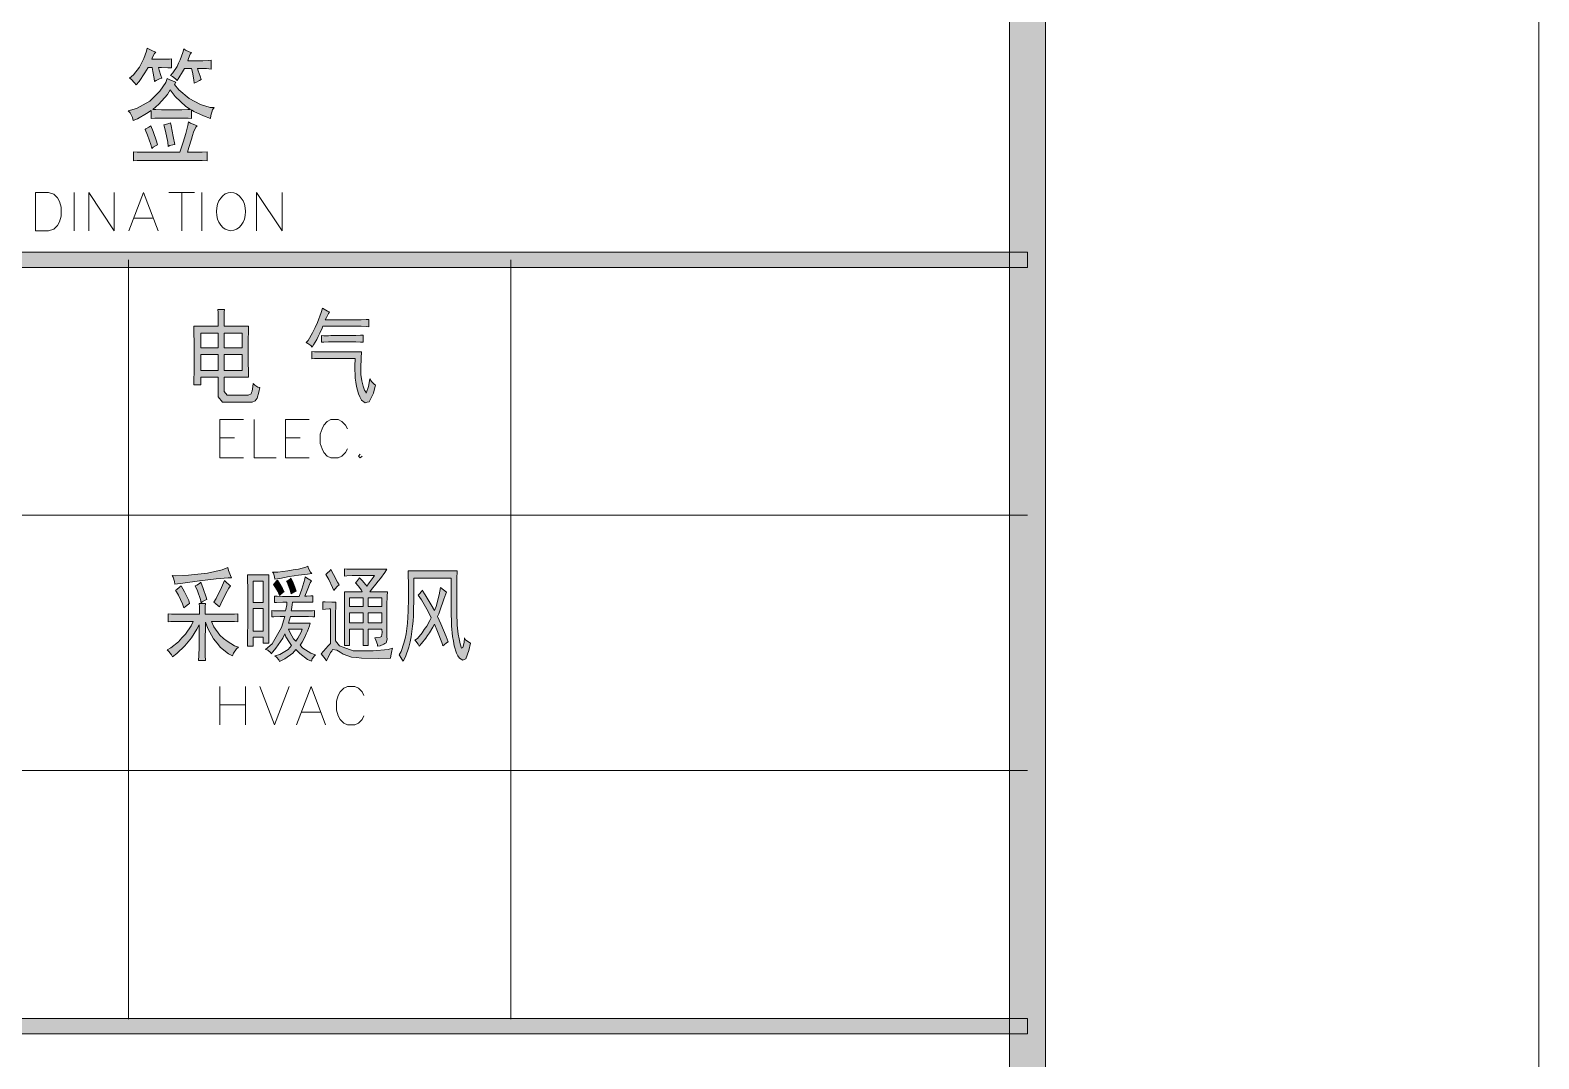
# Model space of a CAD drawing. Header units: millimetres. Extents: x 0 to 586, y 0 to 414.
# Drawn here: x 556.55 to 585.63, y 312.49 to 332.33 of the extents above; entities that cross this region are included whole.
import ezdxf

# ---------------------------------------------------------------- set-up
doc = ezdxf.new("R2010")
doc.units = ezdxf.units.MM

msp = doc.modelspace()

# ---------------------------------------------------------------- hatches: boundary and pattern name
h = msp.add_hatch(color=0)
h.dxf.hatch_style = 2
h.paths.add_polyline_path([(576.117861, 9.514417), (575.429944, 10.205861), (575.429944, 403.877639), (576.117861, 404.569083)])
h = msp.add_hatch(color=0)
h.dxf.hatch_style = 2
h.paths.add_polyline_path([(559.272722, 331.604056), (559.202167, 331.607583), (559.075167, 331.611111), (559.018722, 331.611111), (559.032833, 331.561722), (559.064583, 331.459417), (559.082222, 331.4065), (559.039889, 331.395917), (558.972861, 331.360639), (558.944639, 331.343), (558.937583, 331.399444), (558.912889, 331.5335), (558.89525, 331.611111), (558.817639, 331.611111), (558.757667, 331.508806), (558.644778, 331.343), (558.588333, 331.2795), (558.560111, 331.318306), (558.493083, 331.385333), (558.457806, 331.4065), (558.535417, 331.473528), (558.655361, 331.621694), (558.697694, 331.706361), (558.7365, 331.7875), (558.789417, 331.928611), (558.803528, 331.985056), (558.838806, 331.963889), (558.919944, 331.928611), (558.965806, 331.910972), (558.941111, 331.88275), (558.902306, 331.812194), (558.888194, 331.769861), (559.103389, 331.769861), (559.145722, 331.769861), (559.230389, 331.773389), (559.272722, 331.780444)])
h = msp.add_hatch(color=0)
h.dxf.hatch_style = 2
h.paths.add_polyline_path([(559.840694, 331.381806), (559.808944, 331.360639), (559.741917, 331.325361), (559.710167, 331.307722), (559.703111, 331.37475), (559.674889, 331.519389), (559.653722, 331.593472), (559.523194, 331.593472), (559.484389, 331.529972), (559.413833, 331.413556), (559.382083, 331.360639), (559.350333, 331.395917), (559.286833, 331.441778), (559.251556, 331.455889), (559.297417, 331.508806), (559.378556, 331.632278), (559.406778, 331.695778), (559.435, 331.759278), (559.487917, 331.900389), (559.509083, 331.974472), (559.540833, 331.949778), (559.611389, 331.9145), (559.653722, 331.900389), (559.632556, 331.868639), (559.597278, 331.7875), (559.583167, 331.741639), (559.840694, 331.741639), (559.875972, 331.741639), (559.97475, 331.748694), (560.03825, 331.752222), (560.03825, 331.582889), (559.943, 331.589944), (559.812472, 331.593472), (559.773667, 331.593472), (559.787778, 331.551139), (559.823056, 331.445306)])
h = msp.add_hatch(color=0)
h.paths.add_polyline_path([(560.024139, 330.626861), (559.886556, 330.679778), (559.703111, 330.764444), (559.653722, 330.796194), (559.653722, 330.626861), (559.590222, 330.633917), (559.470278, 330.637444), (559.410306, 330.637444), (559.138667, 330.637444), (559.075167, 330.637444), (558.948167, 330.633917), (558.881139, 330.626861), (558.881139, 330.785611), (558.785889, 330.722111), (558.613028, 330.623333), (558.531889, 330.591583), (558.517778, 330.648028), (558.471917, 330.73975), (558.436639, 330.775028), (558.595389, 330.824417), (558.852917, 330.965528), (558.948167, 331.060778), (559.043417, 331.156028), (559.163361, 331.325361), (559.188056, 331.399444), (559.223333, 331.381806), (559.304472, 331.346528), (559.353861, 331.332417), (559.325639, 331.286556), (559.413833, 331.180722), (559.611389, 331.014917), (559.72075, 330.958472), (559.830111, 330.8985), (560.017083, 330.842056), (560.091167, 330.842056), (560.062944, 330.796194), (560.027667, 330.686833)])
h.paths.add_polyline_path([(558.909361, 330.80325), (558.965806, 330.799722), (559.078694, 330.796194), (559.138667, 330.796194), (559.410306, 330.796194), (559.470278, 330.796194), (559.583167, 330.799722), (559.639611, 330.80325), (559.544361, 330.859694), (559.343278, 331.050194), (559.2445, 331.18425), (559.195111, 331.092528), (559.025778, 330.902028)])
h = msp.add_hatch(color=0)
h.dxf.hatch_style = 2
h.paths.add_polyline_path([(558.789417, 329.819), (558.732972, 329.819), (558.605972, 329.815472), (558.538944, 329.811944), (558.538944, 329.988333), (558.6095, 329.981278), (558.732972, 329.97775), (558.782361, 329.97775), (559.431472, 329.97775), (559.452639, 330.034194), (559.4985, 330.171778), (559.523194, 330.256444), (559.547889, 330.341111), (559.583167, 330.492806), (559.597278, 330.563361), (559.636083, 330.538667), (559.72075, 330.503389), (559.766611, 330.489278), (559.741917, 330.461056), (559.696056, 330.365806), (559.674889, 330.298778), (559.653722, 330.23175), (559.604333, 330.069472), (559.576111, 329.97775), (559.671361, 329.97775), (559.861861, 329.981278), (559.960639, 329.988333), (559.960639, 329.811944), (559.861861, 329.815472), (559.717222, 329.819), (559.667833, 329.819)])
h = msp.add_hatch(color=0)
h.dxf.hatch_style = 2
h.paths.add_polyline_path([(558.874083, 330.489278), (558.919944, 330.376389), (558.983444, 330.192944), (559.001083, 330.118861), (558.972861, 330.108278), (558.916417, 330.076528), (558.888194, 330.051833), (558.874083, 330.125917), (558.810583, 330.309361), (558.761194, 330.415194), (558.778833, 330.429306), (558.835278, 330.464583)])
h = msp.add_hatch(color=0)
h.dxf.hatch_style = 2
h.paths.add_polyline_path([(559.209222, 330.090639), (559.198639, 330.171778), (559.156306, 330.383444), (559.124556, 330.506917), (559.152778, 330.510444), (559.216278, 330.531611), (559.251556, 330.545722), (559.265667, 330.489278), (559.304472, 330.281139), (559.332694, 330.125917), (559.297417, 330.122389), (559.237444, 330.10475)])
h = msp.add_hatch(color=0)
h.dxf.hatch_style = 2
h.paths.add_polyline_path([(541.291639, 327.75525), (541.291639, 328.048056), (575.772139, 328.048056), (575.772139, 327.75525)])
h = msp.add_hatch(color=0)
h.paths.add_polyline_path([(560.976639, 325.4375), (560.955472, 325.349306), (560.920194, 325.232889), (560.902556, 325.208194), (560.884917, 325.1835), (560.824944, 325.158806), (560.786139, 325.158806), (560.334583, 325.158806), (560.253444, 325.155278), (560.172306, 325.261111), (560.172306, 325.366944), (560.172306, 325.638583), (559.833639, 325.638583), (559.833639, 325.490417), (559.699583, 325.490417), (559.703111, 325.529222), (559.706639, 325.797333), (559.706639, 326.026639), (559.706639, 326.252417), (559.703111, 326.552278), (559.699583, 326.622833), (560.172306, 326.622833), (560.172306, 326.725139), (560.168778, 326.887417), (560.16525, 326.947389), (560.29225, 326.947389), (560.288722, 326.898), (560.285194, 326.732194), (560.285194, 326.622833), (560.757917, 326.622833), (560.754389, 326.562861), (560.750861, 326.322972), (560.750861, 326.143056), (560.750861, 325.963139), (560.754389, 325.712667), (560.757917, 325.638583), (560.285194, 325.638583), (560.285194, 325.430444), (560.285194, 325.359889), (560.341639, 325.289333), (560.398083, 325.289333), (560.705, 325.289333), (560.750861, 325.289333), (560.807306, 325.317556), (560.814361, 325.345778), (560.824944, 325.370472), (560.839056, 325.458667), (560.842583, 325.515111), (560.874333, 325.486889), (560.937833, 325.448083)])
h.paths.add_polyline_path([(560.634444, 325.769111), (560.634444, 326.079556), (560.285194, 326.079556), (560.285194, 325.769111)])
h.paths.add_polyline_path([(560.172306, 325.769111), (560.172306, 326.079556), (559.833639, 326.079556), (559.833639, 325.769111)])
h.paths.add_polyline_path([(560.634444, 326.203028), (560.634444, 326.488778), (560.285194, 326.488778), (560.285194, 326.203028)])
h.paths.add_polyline_path([(560.172306, 326.203028), (560.172306, 326.488778), (559.833639, 326.488778), (559.833639, 326.203028)])
h = msp.add_hatch(color=0)
h.dxf.hatch_style = 2
h.paths.add_polyline_path([(562.313667, 326.901528), (562.296028, 326.86625), (562.257222, 326.788639), (562.236056, 326.746306), (562.874583, 326.746306), (562.9275, 326.746306), (563.026278, 326.749833), (563.072139, 326.753361), (563.072139, 326.61225), (563.026278, 326.619306), (562.9275, 326.622833), (562.874583, 326.622833), (562.190194, 326.622833), (562.176083, 326.584028), (562.130222, 326.48525), (562.098472, 326.425278), (562.07025, 326.365306), (562.010278, 326.263), (561.982056, 326.220667), (561.957361, 326.248889), (561.900917, 326.291222), (561.865639, 326.305333), (561.904444, 326.347667), (561.989111, 326.492306), (562.0385, 326.594611), (562.087889, 326.696917), (562.158444, 326.883889), (562.179611, 326.968556), (562.211361, 326.950917), (562.278389, 326.915639)])
h = msp.add_hatch(color=0)
h.dxf.hatch_style = 2
h.paths.add_polyline_path([(562.775806, 326.442917), (562.821667, 326.442917), (562.916917, 326.446444), (562.962778, 326.449972), (562.962778, 326.312389), (562.916917, 326.315917), (562.821667, 326.319444), (562.775806, 326.319444), (562.345417, 326.319444), (562.299556, 326.319444), (562.207833, 326.315917), (562.161972, 326.312389), (562.161972, 326.442917), (562.207833, 326.439389), (562.299556, 326.439389), (562.345417, 326.442917)])
h = msp.add_hatch(color=0)
h.dxf.hatch_style = 2
h.paths.add_polyline_path([(563.206194, 325.490417), (563.163861, 325.331667), (563.082722, 325.165861), (563.043917, 325.155278), (563.001583, 325.144694), (562.934556, 325.197611), (562.902806, 325.261111), (562.874583, 325.321083), (562.835778, 325.462194), (562.821667, 325.543333), (562.811083, 325.620944), (562.804028, 325.85025), (562.811083, 326.001944), (562.172556, 326.001944), (562.126694, 326.001944), (562.027917, 325.998417), (561.975, 325.994889), (561.975, 326.132472), (562.027917, 326.128944), (562.126694, 326.125417), (562.172556, 326.125417), (562.934556, 326.125417), (562.9275, 326.005472), (562.923972, 325.822028), (562.923972, 325.755), (562.923972, 325.687972), (562.941611, 325.571556), (562.952194, 325.518639), (562.966306, 325.465722), (562.994528, 325.388111), (563.012167, 325.359889), (563.026278, 325.331667), (563.068611, 325.458667), (563.096833, 325.606833), (563.128583, 325.557444), (563.1815, 325.501)])
h = msp.add_hatch(color=0)
h.dxf.hatch_style = 2
h.paths.add_polyline_path([(561.220056, 321.877972), (561.318833, 321.8815), (561.516389, 321.906194), (561.618694, 321.920306), (561.717472, 321.937944), (561.858583, 321.97675), (561.900917, 321.994389), (561.915028, 321.952056), (561.950306, 321.877972), (561.975, 321.84975), (561.893861, 321.839167), (561.721, 321.818), (561.632806, 321.807417), (561.541083, 321.793306), (561.361167, 321.758028), (561.265917, 321.740389), (561.258861, 321.78625), (561.234167, 321.856806)])
h = msp.add_hatch(color=0)
h.dxf.hatch_style = 2
h.paths.add_polyline_path([(560.429833, 321.772139), (560.362806, 321.772139), (560.129972, 321.750972), (559.971222, 321.729806), (559.808944, 321.708639), (559.491444, 321.666306), (559.336222, 321.648667), (559.325639, 321.698056), (559.300944, 321.779194), (559.283306, 321.810944), (559.350333, 321.807417), (559.597278, 321.821528), (559.780722, 321.839167), (559.964167, 321.860333), (560.249917, 321.920306), (560.35575, 321.966167), (560.369861, 321.909722), (560.408667, 321.814472)])
h = msp.add_hatch(color=0)
h.dxf.hatch_style = 2
h.paths.add_polyline_path([(560.408667, 321.616917), (560.376917, 321.567528), (560.320472, 321.46875), (560.299306, 321.422889), (560.274611, 321.377028), (560.221694, 321.267667), (560.193472, 321.207694), (560.172306, 321.228861), (560.119389, 321.274722), (560.087639, 321.299417), (560.1335, 321.3735), (560.232278, 321.581639), (560.29225, 321.715694), (560.324, 321.687472), (560.380444, 321.634556)])
h = msp.add_hatch(color=0)
h.paths.add_polyline_path([(561.1495, 321.825056), (561.1495, 321.736861), (561.145972, 321.560472), (561.145972, 321.475806), (561.145972, 320.89725), (561.145972, 320.798472), (561.1495, 320.607972), (561.1495, 320.509194), (561.040139, 320.509194), (561.040139, 320.625611), (560.842583, 320.625611), (560.842583, 320.449222), (560.733222, 320.449222), (560.733222, 320.540944), (560.73675, 320.731444), (560.740278, 320.826694), (560.740278, 321.475806), (560.740278, 321.560472), (560.73675, 321.736861), (560.733222, 321.825056)])
h.paths.add_polyline_path([(561.040139, 320.742028), (561.040139, 321.175944), (560.842583, 321.175944), (560.842583, 320.742028)])
h.paths.add_polyline_path([(561.040139, 321.292361), (561.040139, 321.701583), (560.842583, 321.701583), (560.842583, 321.292361)])
h = msp.add_hatch(color=0)
h.paths.add_polyline_path([(561.262389, 320.26225), (561.357639, 320.290472), (561.519917, 320.38925), (561.586944, 320.463333), (561.544611, 320.519778), (561.477583, 320.632667), (561.452889, 320.689111), (561.414083, 320.607972), (561.283556, 320.413944), (561.191833, 320.301056), (561.177722, 320.329278), (561.124806, 320.371611), (561.086, 320.385722), (561.213, 320.495083), (561.392917, 320.812583), (561.452889, 321.020722), (561.364694, 321.020722), (561.241222, 321.017194), (561.202417, 321.013667), (561.202417, 321.137139), (561.237694, 321.133611), (561.37175, 321.130083), (561.470528, 321.130083), (561.477583, 321.158306), (561.491694, 321.2465), (561.491694, 321.299417), (561.414083, 321.299417), (561.297667, 321.295889), (561.255333, 321.292361), (561.255333, 321.415833), (561.30825, 321.412306), (561.410556, 321.408778), (561.459944, 321.408778), (561.731583, 321.408778), (561.7845, 321.553417), (561.840944, 321.743917), (561.848, 321.78625), (561.876222, 321.768611), (561.936194, 321.729806), (561.967944, 321.708639), (561.946778, 321.669833), (561.883278, 321.521667), (561.840944, 321.415833), (561.87975, 321.415833), (561.953833, 321.419361), (561.992639, 321.422889), (561.992639, 321.299417), (561.604583, 321.299417), (561.597528, 321.2465), (561.586944, 321.158306), (561.579889, 321.130083), (561.865639, 321.130083), (561.907972, 321.130083), (561.989111, 321.133611), (562.027917, 321.137139), (562.027917, 321.013667), (561.992639, 321.017194), (561.915028, 321.020722), (561.869167, 321.020722), (561.56225, 321.020722), (561.526972, 320.89725), (561.946778, 320.89725), (561.932667, 320.840806), (561.893861, 320.7385), (561.869167, 320.689111), (561.848, 320.636194), (561.788028, 320.530361), (561.749222, 320.470389), (561.805667, 320.413944), (561.957361, 320.318694), (562.049083, 320.286944), (562.027917, 320.265778), (561.985583, 320.205806), (561.967944, 320.159944), (561.893861, 320.195222), (561.742167, 320.308111), (561.668083, 320.385722), (561.611639, 320.318694), (561.456417, 320.205806), (561.354111, 320.152889), (561.34, 320.184639), (561.294139, 320.237556)])
h.paths.add_polyline_path([(561.668083, 320.548), (561.706889, 320.607972), (561.770389, 320.720861), (561.788028, 320.780833), (561.526972, 320.780833), (561.558722, 320.710278), (561.62575, 320.593861)])
h = msp.add_hatch(color=0)
h.dxf.hatch_style = 2
h.paths.add_polyline_path([(561.311778, 321.726278), (561.347056, 321.673361), (561.410556, 321.560472), (561.442306, 321.5005), (561.417611, 321.486389), (561.375278, 321.451111), (561.354111, 321.429944), (561.325889, 321.496972), (561.265917, 321.599278), (561.237694, 321.638083), (561.262389, 321.666306), (561.297667, 321.708639)])
h = msp.add_hatch(color=0)
h.dxf.hatch_style = 2
h.paths.add_polyline_path([(561.579889, 321.461694), (561.558722, 321.53225), (561.512861, 321.652194), (561.488167, 321.701583), (561.509333, 321.712167), (561.555194, 321.743917), (561.572833, 321.761556), (561.608111, 321.694528), (561.6575, 321.571056), (561.671611, 321.514611), (561.650444, 321.5005), (561.604583, 321.472278)])
h = msp.add_hatch(color=0)
h.dxf.hatch_style = 2
h.paths.add_polyline_path([(562.345417, 321.927361), (562.394806, 321.832111), (562.472417, 321.687472), (562.504167, 321.631028), (562.472417, 321.609861), (562.4195, 321.553417), (562.398333, 321.521667), (562.377167, 321.581639), (562.303083, 321.736861), (562.246639, 321.832111), (562.271333, 321.856806), (562.320722, 321.902667)])
h = msp.add_hatch(color=0)
h.paths.add_polyline_path([(563.424917, 321.934417), (563.386111, 321.870917), (563.297917, 321.7545), (563.255583, 321.701583), (563.209722, 321.648667), (563.128583, 321.546361), (563.093306, 321.5005), (563.431972, 321.5005), (563.428444, 321.415833), (563.424917, 321.250028), (563.424917, 321.168889), (563.424917, 320.632667), (563.428444, 320.583278), (563.407278, 320.51625), (563.386111, 320.502139), (563.361417, 320.488028), (563.290861, 320.459806), (563.245, 320.449222), (563.241472, 320.480972), (563.209722, 320.565639), (563.188556, 320.6115), (563.230889, 320.615028), (563.290861, 320.625611), (563.304972, 320.632667), (563.319083, 320.639722), (563.329667, 320.713806), (563.326139, 320.780833), (563.065083, 320.780833), (563.065083, 320.463333), (562.962778, 320.463333), (562.962778, 320.780833), (562.70525, 320.780833), (562.70525, 320.463333), (562.602944, 320.463333), (562.602944, 320.590333), (562.606472, 320.847861), (562.606472, 320.974861), (562.606472, 321.101861), (562.602944, 321.366444), (562.602944, 321.5005), (562.945139, 321.5005), (562.931028, 321.53225), (562.867528, 321.616917), (562.818139, 321.669833), (562.835778, 321.694528), (562.874583, 321.743917), (562.892222, 321.772139), (562.945139, 321.715694), (563.015694, 321.634556), (563.036861, 321.609861), (563.082722, 321.673361), (563.156806, 321.775667), (563.1815, 321.810944), (562.811083, 321.810944), (562.751111, 321.810944), (562.652333, 321.807417), (562.606472, 321.800361), (562.606472, 321.941472), (562.652333, 321.937944), (562.747583, 321.934417), (562.8005, 321.934417)])
h.paths.add_polyline_path([(563.326139, 320.904306), (563.326139, 321.091278), (563.065083, 321.091278), (563.065083, 320.904306)])
h.paths.add_polyline_path([(562.962778, 320.904306), (562.962778, 321.091278), (562.70525, 321.091278), (562.70525, 320.904306)])
h.paths.add_polyline_path([(563.326139, 321.21475), (563.326139, 321.384083), (563.065083, 321.384083), (563.065083, 321.21475)])
h.paths.add_polyline_path([(562.962778, 321.21475), (562.962778, 321.384083), (562.70525, 321.384083), (562.70525, 321.21475)])
h = msp.add_hatch(color=0)
h.dxf.hatch_style = 2
h.paths.add_polyline_path([(564.779583, 321.902667), (564.772528, 321.747444), (564.769, 321.46875), (564.769, 321.34175), (564.769, 321.21475), (564.772528, 321.013667), (564.776056, 320.936056), (564.776056, 320.858444), (564.797222, 320.685583), (564.814861, 320.590333), (564.836028, 320.495083), (564.86425, 320.410417), (564.874833, 320.417472), (564.888944, 320.424528), (564.910111, 320.519778), (564.917167, 320.6115), (564.941861, 320.576222), (565.001833, 320.526833), (565.033583, 320.509194), (565.005361, 320.368083), (564.945389, 320.209333), (564.913639, 320.195222), (564.885417, 320.181111), (564.825444, 320.216389), (564.793694, 320.265778), (564.765472, 320.315167), (564.719611, 320.456278), (564.7055, 320.548), (564.687861, 320.639722), (564.670222, 320.840806), (564.666694, 320.946639), (564.663167, 321.052472), (564.663167, 321.461694), (564.663167, 321.761556), (563.9435, 321.761556), (563.9435, 321.451111), (563.936444, 321.034833), (563.929389, 320.936056), (563.918806, 320.83375), (563.890583, 320.632667), (563.869417, 320.533889), (563.84825, 320.431583), (563.781222, 320.248139), (563.738889, 320.159944), (563.714194, 320.19875), (563.671861, 320.26225), (563.65775, 320.286944), (563.696556, 320.350444), (563.753, 320.509194), (563.774167, 320.597389), (563.795333, 320.689111), (563.820028, 320.893722), (563.827083, 321.010139), (563.830611, 321.123028), (563.837667, 321.3735), (563.837667, 321.507556), (563.837667, 321.641611), (563.834139, 321.839167), (563.830611, 321.902667)])
h = msp.add_hatch(color=0)
h.dxf.hatch_style = 2
h.paths.add_polyline_path([(559.456167, 321.616917), (559.523194, 321.5005), (559.604333, 321.331167), (559.618444, 321.274722), (559.597278, 321.260611), (559.540833, 321.218278), (559.509083, 321.190056), (559.484389, 321.267667), (559.406778, 321.437), (559.350333, 321.53225), (559.375028, 321.546361), (559.427944, 321.588694)])
h = msp.add_hatch(color=0)
h.dxf.hatch_style = 2
h.paths.add_polyline_path([(559.833639, 321.687472), (559.883028, 321.560472), (559.939472, 321.394667), (559.950056, 321.352333), (559.918306, 321.338222), (559.861861, 321.302944), (559.840694, 321.281778), (559.826583, 321.352333), (559.770139, 321.518139), (559.727806, 321.616917), (559.756028, 321.6275), (559.808944, 321.662778)])
h = msp.add_hatch(color=0)
h.dxf.hatch_style = 2
h.paths.add_polyline_path([(564.574972, 321.493444), (564.557333, 321.461694), (564.518528, 321.355861), (564.493833, 321.281778), (564.469139, 321.211222), (564.423278, 321.077167), (564.402111, 321.020722), (564.465611, 320.879611), (564.564389, 320.636194), (564.603194, 320.533889), (564.574972, 320.512722), (564.525583, 320.473917), (564.504417, 320.456278), (564.48325, 320.519778), (564.402111, 320.731444), (564.342139, 320.872556), (564.310389, 320.816111), (564.243361, 320.70675), (564.208083, 320.657361), (564.172806, 320.607972), (564.091667, 320.502139), (564.045806, 320.449222), (564.024639, 320.491556), (563.982306, 320.548), (563.964667, 320.565639), (564.010528, 320.600917), (564.10225, 320.70675), (564.144583, 320.77025), (564.190444, 320.83375), (564.253944, 320.946639), (564.278639, 320.996028), (564.222194, 321.1195), (564.091667, 321.34175), (564.024639, 321.437), (564.049333, 321.461694), (564.091667, 321.507556), (564.105778, 321.53225), (564.162222, 321.440528), (564.278639, 321.2465), (564.338611, 321.137139), (564.370361, 321.218278), (564.430333, 321.440528), (564.458556, 321.585167)])
h = msp.add_hatch(color=0)
h.dxf.hatch_style = 2
h.paths.add_polyline_path([(559.808944, 321.066583), (559.808944, 321.101861), (559.808944, 321.207694), (559.805417, 321.274722), (559.925361, 321.274722), (559.921833, 321.21475), (559.921833, 321.108917), (559.921833, 321.066583), (560.338111, 321.066583), (560.380444, 321.066583), (560.486278, 321.070111), (560.54625, 321.073639), (560.54625, 320.918417), (560.486278, 320.925472), (560.383972, 320.929), (560.345167, 320.929), (560.041778, 320.929), (560.087639, 320.823167), (560.204056, 320.660889), (560.271083, 320.600917), (560.341639, 320.544472), (560.48275, 320.459806), (560.560361, 320.431583), (560.521556, 320.399833), (560.465111, 320.315167), (560.447472, 320.26225), (560.366333, 320.304583), (560.218167, 320.428056), (560.151139, 320.509194), (560.080583, 320.590333), (559.971222, 320.791417), (559.925361, 320.911361), (559.921833, 320.495083), (559.921833, 320.428056), (559.921833, 320.269306), (559.925361, 320.177583), (559.791306, 320.177583), (559.798361, 320.272833), (559.805417, 320.431583), (559.805417, 320.495083), (559.805417, 320.8655), (559.759556, 320.777306), (559.653722, 320.6115), (559.590222, 320.533889), (559.526722, 320.456278), (559.375028, 320.311639), (559.286833, 320.248139), (559.269194, 320.286944), (559.216278, 320.350444), (559.184528, 320.378667), (559.258611, 320.421), (559.40325, 320.537417), (559.470278, 320.6115), (559.537306, 320.685583), (559.646667, 320.840806), (559.689, 320.929), (559.4985, 320.929), (559.258611, 320.925472), (559.205694, 320.918417), (559.205694, 321.073639), (559.269194, 321.070111), (559.569056, 321.066583)])
h = msp.add_hatch(color=0)
h.dxf.hatch_style = 2
h.paths.add_polyline_path([(562.440667, 321.299417), (562.437139, 321.221806), (562.433611, 321.080694), (562.433611, 321.020722), (562.433611, 320.555056), (562.507694, 320.459806), (562.772278, 320.361028), (562.966306, 320.361028), (563.160333, 320.361028), (563.446083, 320.385722), (563.534278, 320.410417), (563.520167, 320.361028), (563.499, 320.265778), (563.495472, 320.216389), (563.262639, 320.212861), (562.934556, 320.219917), (562.835778, 320.2305), (562.740528, 320.241083), (562.581778, 320.294), (562.521806, 320.336333), (562.458306, 320.375139), (562.377167, 320.38925), (562.359528, 320.3575), (562.338361, 320.329278), (562.288972, 320.234028), (562.26075, 320.170528), (562.232528, 320.209333), (562.179611, 320.272833), (562.154917, 320.301056), (562.200778, 320.353972), (562.2925, 320.456278), (562.334833, 320.502139), (562.334833, 321.168889), (562.310139, 321.168889), (562.239583, 321.161833), (562.190194, 321.158306), (562.190194, 321.306472), (562.236056, 321.302944), (562.359528, 321.299417)])
h = msp.add_hatch(color=0)
h.dxf.hatch_style = 2
h.paths.add_polyline_path([(541.390417, 312.973861), (541.390417, 313.270194), (575.772139, 313.270194), (575.772139, 312.973861)])

# ---------------------------------------------------------------- linework, layer by layer
at = {"color": 0, "lineweight": 0}
for points in [[(0, 0), (585.632278, 0), (585.632278, 414.0835), (0, 414.0835)], [(576.117861, 9.514417), (575.429944, 10.205861), (575.429944, 403.877639), (576.117861, 404.569083)], [(559.272722, 331.604056), (559.202167, 331.607583), (559.075167, 331.611111), (559.018722, 331.611111), (559.032833, 331.561722), (559.064583, 331.459417), (559.082222, 331.4065), (559.039889, 331.395917), (558.972861, 331.360639), (558.944639, 331.343), (558.937583, 331.399444), (558.912889, 331.5335), (558.89525, 331.611111), (558.817639, 331.611111), (558.757667, 331.508806), (558.644778, 331.343), (558.588333, 331.2795), (558.560111, 331.318306), (558.493083, 331.385333), (558.457806, 331.4065), (558.535417, 331.473528), (558.655361, 331.621694), (558.697694, 331.706361), (558.7365, 331.7875), (558.789417, 331.928611), (558.803528, 331.985056), (558.838806, 331.963889), (558.919944, 331.928611), (558.965806, 331.910972), (558.941111, 331.88275), (558.902306, 331.812194), (558.888194, 331.769861), (559.103389, 331.769861), (559.145722, 331.769861), (559.230389, 331.773389), (559.272722, 331.780444)], [(559.840694, 331.381806), (559.808944, 331.360639), (559.741917, 331.325361), (559.710167, 331.307722), (559.703111, 331.37475), (559.674889, 331.519389), (559.653722, 331.593472), (559.523194, 331.593472), (559.484389, 331.529972), (559.413833, 331.413556), (559.382083, 331.360639), (559.350333, 331.395917), (559.286833, 331.441778), (559.251556, 331.455889), (559.297417, 331.508806), (559.378556, 331.632278), (559.406778, 331.695778), (559.435, 331.759278), (559.487917, 331.900389), (559.509083, 331.974472), (559.540833, 331.949778), (559.611389, 331.9145), (559.653722, 331.900389), (559.632556, 331.868639), (559.597278, 331.7875), (559.583167, 331.741639), (559.840694, 331.741639), (559.875972, 331.741639), (559.97475, 331.748694), (560.03825, 331.752222), (560.03825, 331.582889), (559.943, 331.589944), (559.812472, 331.593472), (559.773667, 331.593472), (559.787778, 331.551139), (559.823056, 331.445306)], [(560.024139, 330.626861), (559.886556, 330.679778), (559.703111, 330.764444), (559.653722, 330.796194), (559.653722, 330.626861), (559.590222, 330.633917), (559.470278, 330.637444), (559.410306, 330.637444), (559.138667, 330.637444), (559.075167, 330.637444), (558.948167, 330.633917), (558.881139, 330.626861), (558.881139, 330.785611), (558.785889, 330.722111), (558.613028, 330.623333), (558.531889, 330.591583), (558.517778, 330.648028), (558.471917, 330.73975), (558.436639, 330.775028), (558.595389, 330.824417), (558.852917, 330.965528), (558.948167, 331.060778), (559.043417, 331.156028), (559.163361, 331.325361), (559.188056, 331.399444), (559.223333, 331.381806), (559.304472, 331.346528), (559.353861, 331.332417), (559.325639, 331.286556), (559.413833, 331.180722), (559.611389, 331.014917), (559.72075, 330.958472), (559.830111, 330.8985), (560.017083, 330.842056), (560.091167, 330.842056), (560.062944, 330.796194), (560.027667, 330.686833)], [(558.909361, 330.80325), (558.965806, 330.799722), (559.078694, 330.796194), (559.138667, 330.796194), (559.410306, 330.796194), (559.470278, 330.796194), (559.583167, 330.799722), (559.639611, 330.80325), (559.544361, 330.859694), (559.343278, 331.050194), (559.2445, 331.18425), (559.195111, 331.092528), (559.025778, 330.902028)], [(558.789417, 329.819), (558.732972, 329.819), (558.605972, 329.815472), (558.538944, 329.811944), (558.538944, 329.988333), (558.6095, 329.981278), (558.732972, 329.97775), (558.782361, 329.97775), (559.431472, 329.97775), (559.452639, 330.034194), (559.4985, 330.171778), (559.523194, 330.256444), (559.547889, 330.341111), (559.583167, 330.492806), (559.597278, 330.563361), (559.636083, 330.538667), (559.72075, 330.503389), (559.766611, 330.489278), (559.741917, 330.461056), (559.696056, 330.365806), (559.674889, 330.298778), (559.653722, 330.23175), (559.604333, 330.069472), (559.576111, 329.97775), (559.671361, 329.97775), (559.861861, 329.981278), (559.960639, 329.988333), (559.960639, 329.811944), (559.861861, 329.815472), (559.717222, 329.819), (559.667833, 329.819)], [(558.874083, 330.489278), (558.919944, 330.376389), (558.983444, 330.192944), (559.001083, 330.118861), (558.972861, 330.108278), (558.916417, 330.076528), (558.888194, 330.051833), (558.874083, 330.125917), (558.810583, 330.309361), (558.761194, 330.415194), (558.778833, 330.429306), (558.835278, 330.464583)], [(559.209222, 330.090639), (559.198639, 330.171778), (559.156306, 330.383444), (559.124556, 330.506917), (559.152778, 330.510444), (559.216278, 330.531611), (559.251556, 330.545722), (559.265667, 330.489278), (559.304472, 330.281139), (559.332694, 330.125917), (559.297417, 330.122389), (559.237444, 330.10475)], [(556.651583, 328.464333), (556.651583, 329.201639), (556.898528, 329.201639), (557.004361, 329.166361), (557.074917, 329.095806), (557.110194, 329.02525), (557.145472, 328.919417), (557.145472, 328.743028), (557.110194, 328.637194), (557.074917, 328.566639), (557.004361, 328.496083), (556.898528, 328.464333)], [(541.291639, 327.75525), (541.291639, 328.048056), (575.772139, 328.048056), (575.772139, 327.75525)], [(560.976639, 325.4375), (560.955472, 325.349306), (560.920194, 325.232889), (560.902556, 325.208194), (560.884917, 325.1835), (560.824944, 325.158806), (560.786139, 325.158806), (560.334583, 325.158806), (560.253444, 325.155278), (560.172306, 325.261111), (560.172306, 325.366944), (560.172306, 325.638583), (559.833639, 325.638583), (559.833639, 325.490417), (559.699583, 325.490417), (559.703111, 325.529222), (559.706639, 325.797333), (559.706639, 326.026639), (559.706639, 326.252417), (559.703111, 326.552278), (559.699583, 326.622833), (560.172306, 326.622833), (560.172306, 326.725139), (560.168778, 326.887417), (560.16525, 326.947389), (560.29225, 326.947389), (560.288722, 326.898), (560.285194, 326.732194), (560.285194, 326.622833), (560.757917, 326.622833), (560.754389, 326.562861), (560.750861, 326.322972), (560.750861, 326.143056), (560.750861, 325.963139), (560.754389, 325.712667), (560.757917, 325.638583), (560.285194, 325.638583), (560.285194, 325.430444), (560.285194, 325.359889), (560.341639, 325.289333), (560.398083, 325.289333), (560.705, 325.289333), (560.750861, 325.289333), (560.807306, 325.317556), (560.814361, 325.345778), (560.824944, 325.370472), (560.839056, 325.458667), (560.842583, 325.515111), (560.874333, 325.486889), (560.937833, 325.448083)], [(562.313667, 326.901528), (562.296028, 326.86625), (562.257222, 326.788639), (562.236056, 326.746306), (562.874583, 326.746306), (562.9275, 326.746306), (563.026278, 326.749833), (563.072139, 326.753361), (563.072139, 326.61225), (563.026278, 326.619306), (562.9275, 326.622833), (562.874583, 326.622833), (562.190194, 326.622833), (562.176083, 326.584028), (562.130222, 326.48525), (562.098472, 326.425278), (562.07025, 326.365306), (562.010278, 326.263), (561.982056, 326.220667), (561.957361, 326.248889), (561.900917, 326.291222), (561.865639, 326.305333), (561.904444, 326.347667), (561.989111, 326.492306), (562.0385, 326.594611), (562.087889, 326.696917), (562.158444, 326.883889), (562.179611, 326.968556), (562.211361, 326.950917), (562.278389, 326.915639)], [(560.172306, 326.203028), (560.172306, 326.488778), (559.833639, 326.488778), (559.833639, 326.203028)], [(560.634444, 326.203028), (560.634444, 326.488778), (560.285194, 326.488778), (560.285194, 326.203028)], [(562.775806, 326.442917), (562.821667, 326.442917), (562.916917, 326.446444), (562.962778, 326.449972), (562.962778, 326.312389), (562.916917, 326.315917), (562.821667, 326.319444), (562.775806, 326.319444), (562.345417, 326.319444), (562.299556, 326.319444), (562.207833, 326.315917), (562.161972, 326.312389), (562.161972, 326.442917), (562.207833, 326.439389), (562.299556, 326.439389), (562.345417, 326.442917)], [(560.172306, 325.769111), (560.172306, 326.079556), (559.833639, 326.079556), (559.833639, 325.769111)], [(560.634444, 325.769111), (560.634444, 326.079556), (560.285194, 326.079556), (560.285194, 325.769111)], [(563.206194, 325.490417), (563.163861, 325.331667), (563.082722, 325.165861), (563.043917, 325.155278), (563.001583, 325.144694), (562.934556, 325.197611), (562.902806, 325.261111), (562.874583, 325.321083), (562.835778, 325.462194), (562.821667, 325.543333), (562.811083, 325.620944), (562.804028, 325.85025), (562.811083, 326.001944), (562.172556, 326.001944), (562.126694, 326.001944), (562.027917, 325.998417), (561.975, 325.994889), (561.975, 326.132472), (562.027917, 326.128944), (562.126694, 326.125417), (562.172556, 326.125417), (562.934556, 326.125417), (562.9275, 326.005472), (562.923972, 325.822028), (562.923972, 325.755), (562.923972, 325.687972), (562.941611, 325.571556), (562.952194, 325.518639), (562.966306, 325.465722), (562.994528, 325.388111), (563.012167, 325.359889), (563.026278, 325.331667), (563.068611, 325.458667), (563.096833, 325.606833), (563.128583, 325.557444), (563.1815, 325.501)], [(561.220056, 321.877972), (561.318833, 321.8815), (561.516389, 321.906194), (561.618694, 321.920306), (561.717472, 321.937944), (561.858583, 321.97675), (561.900917, 321.994389), (561.915028, 321.952056), (561.950306, 321.877972), (561.975, 321.84975), (561.893861, 321.839167), (561.721, 321.818), (561.632806, 321.807417), (561.541083, 321.793306), (561.361167, 321.758028), (561.265917, 321.740389), (561.258861, 321.78625), (561.234167, 321.856806)], [(560.429833, 321.772139), (560.362806, 321.772139), (560.129972, 321.750972), (559.971222, 321.729806), (559.808944, 321.708639), (559.491444, 321.666306), (559.336222, 321.648667), (559.325639, 321.698056), (559.300944, 321.779194), (559.283306, 321.810944), (559.350333, 321.807417), (559.597278, 321.821528), (559.780722, 321.839167), (559.964167, 321.860333), (560.249917, 321.920306), (560.35575, 321.966167), (560.369861, 321.909722), (560.408667, 321.814472)], [(560.408667, 321.616917), (560.376917, 321.567528), (560.320472, 321.46875), (560.299306, 321.422889), (560.274611, 321.377028), (560.221694, 321.267667), (560.193472, 321.207694), (560.172306, 321.228861), (560.119389, 321.274722), (560.087639, 321.299417), (560.1335, 321.3735), (560.232278, 321.581639), (560.29225, 321.715694), (560.324, 321.687472), (560.380444, 321.634556)], [(561.1495, 321.825056), (561.1495, 321.736861), (561.145972, 321.560472), (561.145972, 321.475806), (561.145972, 320.89725), (561.145972, 320.798472), (561.1495, 320.607972), (561.1495, 320.509194), (561.040139, 320.509194), (561.040139, 320.625611), (560.842583, 320.625611), (560.842583, 320.449222), (560.733222, 320.449222), (560.733222, 320.540944), (560.73675, 320.731444), (560.740278, 320.826694), (560.740278, 321.475806), (560.740278, 321.560472), (560.73675, 321.736861), (560.733222, 321.825056)], [(561.040139, 321.292361), (561.040139, 321.701583), (560.842583, 321.701583), (560.842583, 321.292361)], [(561.262389, 320.26225), (561.357639, 320.290472), (561.519917, 320.38925), (561.586944, 320.463333), (561.544611, 320.519778), (561.477583, 320.632667), (561.452889, 320.689111), (561.414083, 320.607972), (561.283556, 320.413944), (561.191833, 320.301056), (561.177722, 320.329278), (561.124806, 320.371611), (561.086, 320.385722), (561.213, 320.495083), (561.392917, 320.812583), (561.452889, 321.020722), (561.364694, 321.020722), (561.241222, 321.017194), (561.202417, 321.013667), (561.202417, 321.137139), (561.237694, 321.133611), (561.37175, 321.130083), (561.470528, 321.130083), (561.477583, 321.158306), (561.491694, 321.2465), (561.491694, 321.299417), (561.414083, 321.299417), (561.297667, 321.295889), (561.255333, 321.292361), (561.255333, 321.415833), (561.30825, 321.412306), (561.410556, 321.408778), (561.459944, 321.408778), (561.731583, 321.408778), (561.7845, 321.553417), (561.840944, 321.743917), (561.848, 321.78625), (561.876222, 321.768611), (561.936194, 321.729806), (561.967944, 321.708639), (561.946778, 321.669833), (561.883278, 321.521667), (561.840944, 321.415833), (561.87975, 321.415833), (561.953833, 321.419361), (561.992639, 321.422889), (561.992639, 321.299417), (561.604583, 321.299417), (561.597528, 321.2465), (561.586944, 321.158306), (561.579889, 321.130083), (561.865639, 321.130083), (561.907972, 321.130083), (561.989111, 321.133611), (562.027917, 321.137139), (562.027917, 321.013667), (561.992639, 321.017194), (561.915028, 321.020722), (561.869167, 321.020722), (561.56225, 321.020722), (561.526972, 320.89725), (561.946778, 320.89725), (561.932667, 320.840806), (561.893861, 320.7385), (561.869167, 320.689111), (561.848, 320.636194), (561.788028, 320.530361), (561.749222, 320.470389), (561.805667, 320.413944), (561.957361, 320.318694), (562.049083, 320.286944), (562.027917, 320.265778), (561.985583, 320.205806), (561.967944, 320.159944), (561.893861, 320.195222), (561.742167, 320.308111), (561.668083, 320.385722), (561.611639, 320.318694), (561.456417, 320.205806), (561.354111, 320.152889), (561.34, 320.184639), (561.294139, 320.237556)], [(561.311778, 321.726278), (561.347056, 321.673361), (561.410556, 321.560472), (561.442306, 321.5005), (561.417611, 321.486389), (561.375278, 321.451111), (561.354111, 321.429944), (561.325889, 321.496972), (561.265917, 321.599278), (561.237694, 321.638083), (561.262389, 321.666306), (561.297667, 321.708639)], [(561.579889, 321.461694), (561.558722, 321.53225), (561.512861, 321.652194), (561.488167, 321.701583), (561.509333, 321.712167), (561.555194, 321.743917), (561.572833, 321.761556), (561.608111, 321.694528), (561.6575, 321.571056), (561.671611, 321.514611), (561.650444, 321.5005), (561.604583, 321.472278)], [(562.345417, 321.927361), (562.394806, 321.832111), (562.472417, 321.687472), (562.504167, 321.631028), (562.472417, 321.609861), (562.4195, 321.553417), (562.398333, 321.521667), (562.377167, 321.581639), (562.303083, 321.736861), (562.246639, 321.832111), (562.271333, 321.856806), (562.320722, 321.902667)], [(563.424917, 321.934417), (563.386111, 321.870917), (563.297917, 321.7545), (563.255583, 321.701583), (563.209722, 321.648667), (563.128583, 321.546361), (563.093306, 321.5005), (563.431972, 321.5005), (563.428444, 321.415833), (563.424917, 321.250028), (563.424917, 321.168889), (563.424917, 320.632667), (563.428444, 320.583278), (563.407278, 320.51625), (563.386111, 320.502139), (563.361417, 320.488028), (563.290861, 320.459806), (563.245, 320.449222), (563.241472, 320.480972), (563.209722, 320.565639), (563.188556, 320.6115), (563.230889, 320.615028), (563.290861, 320.625611), (563.304972, 320.632667), (563.319083, 320.639722), (563.329667, 320.713806), (563.326139, 320.780833), (563.065083, 320.780833), (563.065083, 320.463333), (562.962778, 320.463333), (562.962778, 320.780833), (562.70525, 320.780833), (562.70525, 320.463333), (562.602944, 320.463333), (562.602944, 320.590333), (562.606472, 320.847861), (562.606472, 320.974861), (562.606472, 321.101861), (562.602944, 321.366444), (562.602944, 321.5005), (562.945139, 321.5005), (562.931028, 321.53225), (562.867528, 321.616917), (562.818139, 321.669833), (562.835778, 321.694528), (562.874583, 321.743917), (562.892222, 321.772139), (562.945139, 321.715694), (563.015694, 321.634556), (563.036861, 321.609861), (563.082722, 321.673361), (563.156806, 321.775667), (563.1815, 321.810944), (562.811083, 321.810944), (562.751111, 321.810944), (562.652333, 321.807417), (562.606472, 321.800361), (562.606472, 321.941472), (562.652333, 321.937944), (562.747583, 321.934417), (562.8005, 321.934417)], [(564.779583, 321.902667), (564.772528, 321.747444), (564.769, 321.46875), (564.769, 321.34175), (564.769, 321.21475), (564.772528, 321.013667), (564.776056, 320.936056), (564.776056, 320.858444), (564.797222, 320.685583), (564.814861, 320.590333), (564.836028, 320.495083), (564.86425, 320.410417), (564.874833, 320.417472), (564.888944, 320.424528), (564.910111, 320.519778), (564.917167, 320.6115), (564.941861, 320.576222), (565.001833, 320.526833), (565.033583, 320.509194), (565.005361, 320.368083), (564.945389, 320.209333), (564.913639, 320.195222), (564.885417, 320.181111), (564.825444, 320.216389), (564.793694, 320.265778), (564.765472, 320.315167), (564.719611, 320.456278), (564.7055, 320.548), (564.687861, 320.639722), (564.670222, 320.840806), (564.666694, 320.946639), (564.663167, 321.052472), (564.663167, 321.461694), (564.663167, 321.761556), (563.9435, 321.761556), (563.9435, 321.451111), (563.936444, 321.034833), (563.929389, 320.936056), (563.918806, 320.83375), (563.890583, 320.632667), (563.869417, 320.533889), (563.84825, 320.431583), (563.781222, 320.248139), (563.738889, 320.159944), (563.714194, 320.19875), (563.671861, 320.26225), (563.65775, 320.286944), (563.696556, 320.350444), (563.753, 320.509194), (563.774167, 320.597389), (563.795333, 320.689111), (563.820028, 320.893722), (563.827083, 321.010139), (563.830611, 321.123028), (563.837667, 321.3735), (563.837667, 321.507556), (563.837667, 321.641611), (563.834139, 321.839167), (563.830611, 321.902667)], [(559.456167, 321.616917), (559.523194, 321.5005), (559.604333, 321.331167), (559.618444, 321.274722), (559.597278, 321.260611), (559.540833, 321.218278), (559.509083, 321.190056), (559.484389, 321.267667), (559.406778, 321.437), (559.350333, 321.53225), (559.375028, 321.546361), (559.427944, 321.588694)], [(559.833639, 321.687472), (559.883028, 321.560472), (559.939472, 321.394667), (559.950056, 321.352333), (559.918306, 321.338222), (559.861861, 321.302944), (559.840694, 321.281778), (559.826583, 321.352333), (559.770139, 321.518139), (559.727806, 321.616917), (559.756028, 321.6275), (559.808944, 321.662778)], [(564.574972, 321.493444), (564.557333, 321.461694), (564.518528, 321.355861), (564.493833, 321.281778), (564.469139, 321.211222), (564.423278, 321.077167), (564.402111, 321.020722), (564.465611, 320.879611), (564.564389, 320.636194), (564.603194, 320.533889), (564.574972, 320.512722), (564.525583, 320.473917), (564.504417, 320.456278), (564.48325, 320.519778), (564.402111, 320.731444), (564.342139, 320.872556), (564.310389, 320.816111), (564.243361, 320.70675), (564.208083, 320.657361), (564.172806, 320.607972), (564.091667, 320.502139), (564.045806, 320.449222), (564.024639, 320.491556), (563.982306, 320.548), (563.964667, 320.565639), (564.010528, 320.600917), (564.10225, 320.70675), (564.144583, 320.77025), (564.190444, 320.83375), (564.253944, 320.946639), (564.278639, 320.996028), (564.222194, 321.1195), (564.091667, 321.34175), (564.024639, 321.437), (564.049333, 321.461694), (564.091667, 321.507556), (564.105778, 321.53225), (564.162222, 321.440528), (564.278639, 321.2465), (564.338611, 321.137139), (564.370361, 321.218278), (564.430333, 321.440528), (564.458556, 321.585167)], [(559.808944, 321.066583), (559.808944, 321.101861), (559.808944, 321.207694), (559.805417, 321.274722), (559.925361, 321.274722), (559.921833, 321.21475), (559.921833, 321.108917), (559.921833, 321.066583), (560.338111, 321.066583), (560.380444, 321.066583), (560.486278, 321.070111), (560.54625, 321.073639), (560.54625, 320.918417), (560.486278, 320.925472), (560.383972, 320.929), (560.345167, 320.929), (560.041778, 320.929), (560.087639, 320.823167), (560.204056, 320.660889), (560.271083, 320.600917), (560.341639, 320.544472), (560.48275, 320.459806), (560.560361, 320.431583), (560.521556, 320.399833), (560.465111, 320.315167), (560.447472, 320.26225), (560.366333, 320.304583), (560.218167, 320.428056), (560.151139, 320.509194), (560.080583, 320.590333), (559.971222, 320.791417), (559.925361, 320.911361), (559.921833, 320.495083), (559.921833, 320.428056), (559.921833, 320.269306), (559.925361, 320.177583), (559.791306, 320.177583), (559.798361, 320.272833), (559.805417, 320.431583), (559.805417, 320.495083), (559.805417, 320.8655), (559.759556, 320.777306), (559.653722, 320.6115), (559.590222, 320.533889), (559.526722, 320.456278), (559.375028, 320.311639), (559.286833, 320.248139), (559.269194, 320.286944), (559.216278, 320.350444), (559.184528, 320.378667), (559.258611, 320.421), (559.40325, 320.537417), (559.470278, 320.6115), (559.537306, 320.685583), (559.646667, 320.840806), (559.689, 320.929), (559.4985, 320.929), (559.258611, 320.925472), (559.205694, 320.918417), (559.205694, 321.073639), (559.269194, 321.070111), (559.569056, 321.066583)], [(561.040139, 320.742028), (561.040139, 321.175944), (560.842583, 321.175944), (560.842583, 320.742028)], [(562.440667, 321.299417), (562.437139, 321.221806), (562.433611, 321.080694), (562.433611, 321.020722), (562.433611, 320.555056), (562.507694, 320.459806), (562.772278, 320.361028), (562.966306, 320.361028), (563.160333, 320.361028), (563.446083, 320.385722), (563.534278, 320.410417), (563.520167, 320.361028), (563.499, 320.265778), (563.495472, 320.216389), (563.262639, 320.212861), (562.934556, 320.219917), (562.835778, 320.2305), (562.740528, 320.241083), (562.581778, 320.294), (562.521806, 320.336333), (562.458306, 320.375139), (562.377167, 320.38925), (562.359528, 320.3575), (562.338361, 320.329278), (562.288972, 320.234028), (562.26075, 320.170528), (562.232528, 320.209333), (562.179611, 320.272833), (562.154917, 320.301056), (562.200778, 320.353972), (562.2925, 320.456278), (562.334833, 320.502139), (562.334833, 321.168889), (562.310139, 321.168889), (562.239583, 321.161833), (562.190194, 321.158306), (562.190194, 321.306472), (562.236056, 321.302944), (562.359528, 321.299417)], [(562.962778, 321.21475), (562.962778, 321.384083), (562.70525, 321.384083), (562.70525, 321.21475)], [(563.326139, 321.21475), (563.326139, 321.384083), (563.065083, 321.384083), (563.065083, 321.21475)], [(562.962778, 320.904306), (562.962778, 321.091278), (562.70525, 321.091278), (562.70525, 320.904306)], [(563.326139, 320.904306), (563.326139, 321.091278), (563.065083, 321.091278), (563.065083, 320.904306)], [(561.668083, 320.548), (561.706889, 320.607972), (561.770389, 320.720861), (561.788028, 320.780833), (561.526972, 320.780833), (561.558722, 320.710278), (561.62575, 320.593861)], [(541.390417, 312.973861), (541.390417, 313.270194), (575.772139, 313.270194), (575.772139, 312.973861)]]:
    msp.add_lwpolyline(points, close=True, dxfattribs=at)
for points in [[(557.392417, 328.464333), (557.392417, 329.201639)], [(557.674639, 328.464333), (557.674639, 329.201639), (558.165, 328.464333), (558.165, 329.201639)], [(558.447222, 328.464333), (558.729444, 329.201639), (559.011667, 328.464333)], [(559.219806, 329.201639), (559.713694, 329.201639)], [(559.46675, 329.201639), (559.46675, 328.464333)], [(559.854806, 328.464333), (559.854806, 329.201639)], [(560.909611, 328.464333), (560.909611, 329.201639), (561.4035, 328.464333), (561.4035, 329.201639)], [(558.553056, 328.70775), (558.905833, 328.70775)], [(558.440167, 327.899889), (558.440167, 313.259611)], [(565.809694, 327.899889), (565.809694, 313.259611)], [(560.200528, 324.082833), (560.200528, 324.820139), (560.659139, 324.820139)], [(560.867278, 324.820139), (560.867278, 324.082833), (561.290611, 324.082833)], [(561.467, 324.082833), (561.467, 324.820139), (561.925611, 324.820139)], [(562.662917, 324.64375), (562.627639, 324.714306), (562.557083, 324.784861), (562.486528, 324.820139), (562.345417, 324.820139), (562.274861, 324.784861), (562.207833, 324.714306), (562.172556, 324.64375), (562.137278, 324.537917), (562.137278, 324.361528), (562.172556, 324.255694), (562.207833, 324.188667), (562.274861, 324.118111), (562.345417, 324.082833), (562.486528, 324.082833), (562.557083, 324.118111), (562.627639, 324.188667), (562.662917, 324.255694)], [(560.200528, 324.467361), (560.48275, 324.467361)], [(561.467, 324.467361), (561.749222, 324.467361)], [(560.200528, 324.082833), (560.659139, 324.082833)], [(561.467, 324.082833), (561.925611, 324.082833)], [(562.909861, 324.153389), (562.874583, 324.118111), (562.909861, 324.082833), (562.945139, 324.118111)], [(541.291639, 322.975111), (575.772139, 322.975111)], [(560.200528, 318.932278), (560.200528, 319.673111)], [(560.694417, 319.673111), (560.694417, 318.932278)], [(560.973111, 319.673111), (561.255333, 318.932278), (561.537556, 319.673111)], [(561.678667, 318.932278), (561.960889, 319.673111), (562.239583, 318.932278)], [(562.980417, 319.496722), (562.945139, 319.567278), (562.874583, 319.637833), (562.804028, 319.673111), (562.662917, 319.673111), (562.592361, 319.637833), (562.521806, 319.567278), (562.486528, 319.496722), (562.45125, 319.390889), (562.45125, 319.2145), (562.486528, 319.108667), (562.521806, 319.038111), (562.592361, 318.967556), (562.662917, 318.932278), (562.804028, 318.932278), (562.874583, 318.967556), (562.945139, 319.038111), (562.980417, 319.108667)], [(560.200528, 319.320333), (560.694417, 319.320333)], [(561.7845, 319.179222), (562.137278, 319.179222)], [(541.291639, 318.050333), (575.772139, 318.050333)]]:
    msp.add_lwpolyline(points, dxfattribs=at)
msp.add_ellipse((560.417486, 328.832986), major_axis=(0, 0.368653), ratio=0.760766, start_param=0, end_param=6.283185, dxfattribs=at)

doc.saveas('drawing.dxf')
